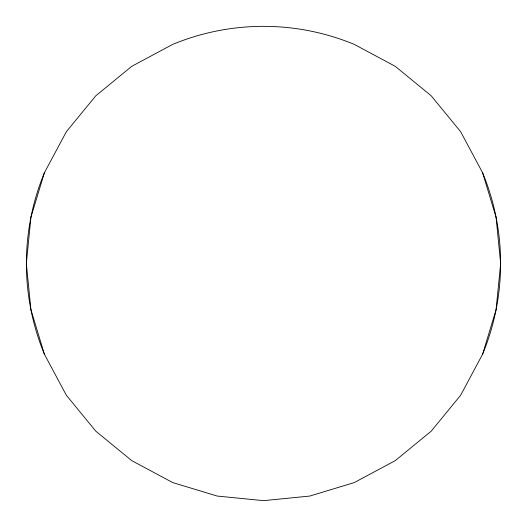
<?xml version="1.0" encoding="UTF-8"?>
<svg xmlns="http://www.w3.org/2000/svg" width="527" height="527" viewBox="0 0 527 527"><rect width="100%" height="100%" fill="white"/><g stroke="black" fill="none" stroke-linecap="round" stroke-linejoin="round"><path stroke-width="0.79" d="M44.4 172.744L30.935 217.229L26.35 263.487L30.935 309.738L44.4 354.23L66.343 395.237L95.809 431.185L131.757 460.651L172.764 482.594L217.249 496.065L263.5 500.65L309.757 496.065L354.236 482.594L395.243 460.651L431.191 431.185L460.657 395.237L482.594 354.23L496.065 309.744L500.65 263.487L496.065 217.229L482.6 172.744L460.657 131.73L431.191 95.782L395.243 66.316L354.236 44.373A237.499 237.499 0 0 0 172.757 44.367L131.757 66.316L95.809 95.782L66.343 131.73L44.406 172.744A237.539 237.539 0 0 0 44.4 354.23M482.6 172.737A237.539 237.539 0 0 1 482.6 354.23"/></g></svg>
